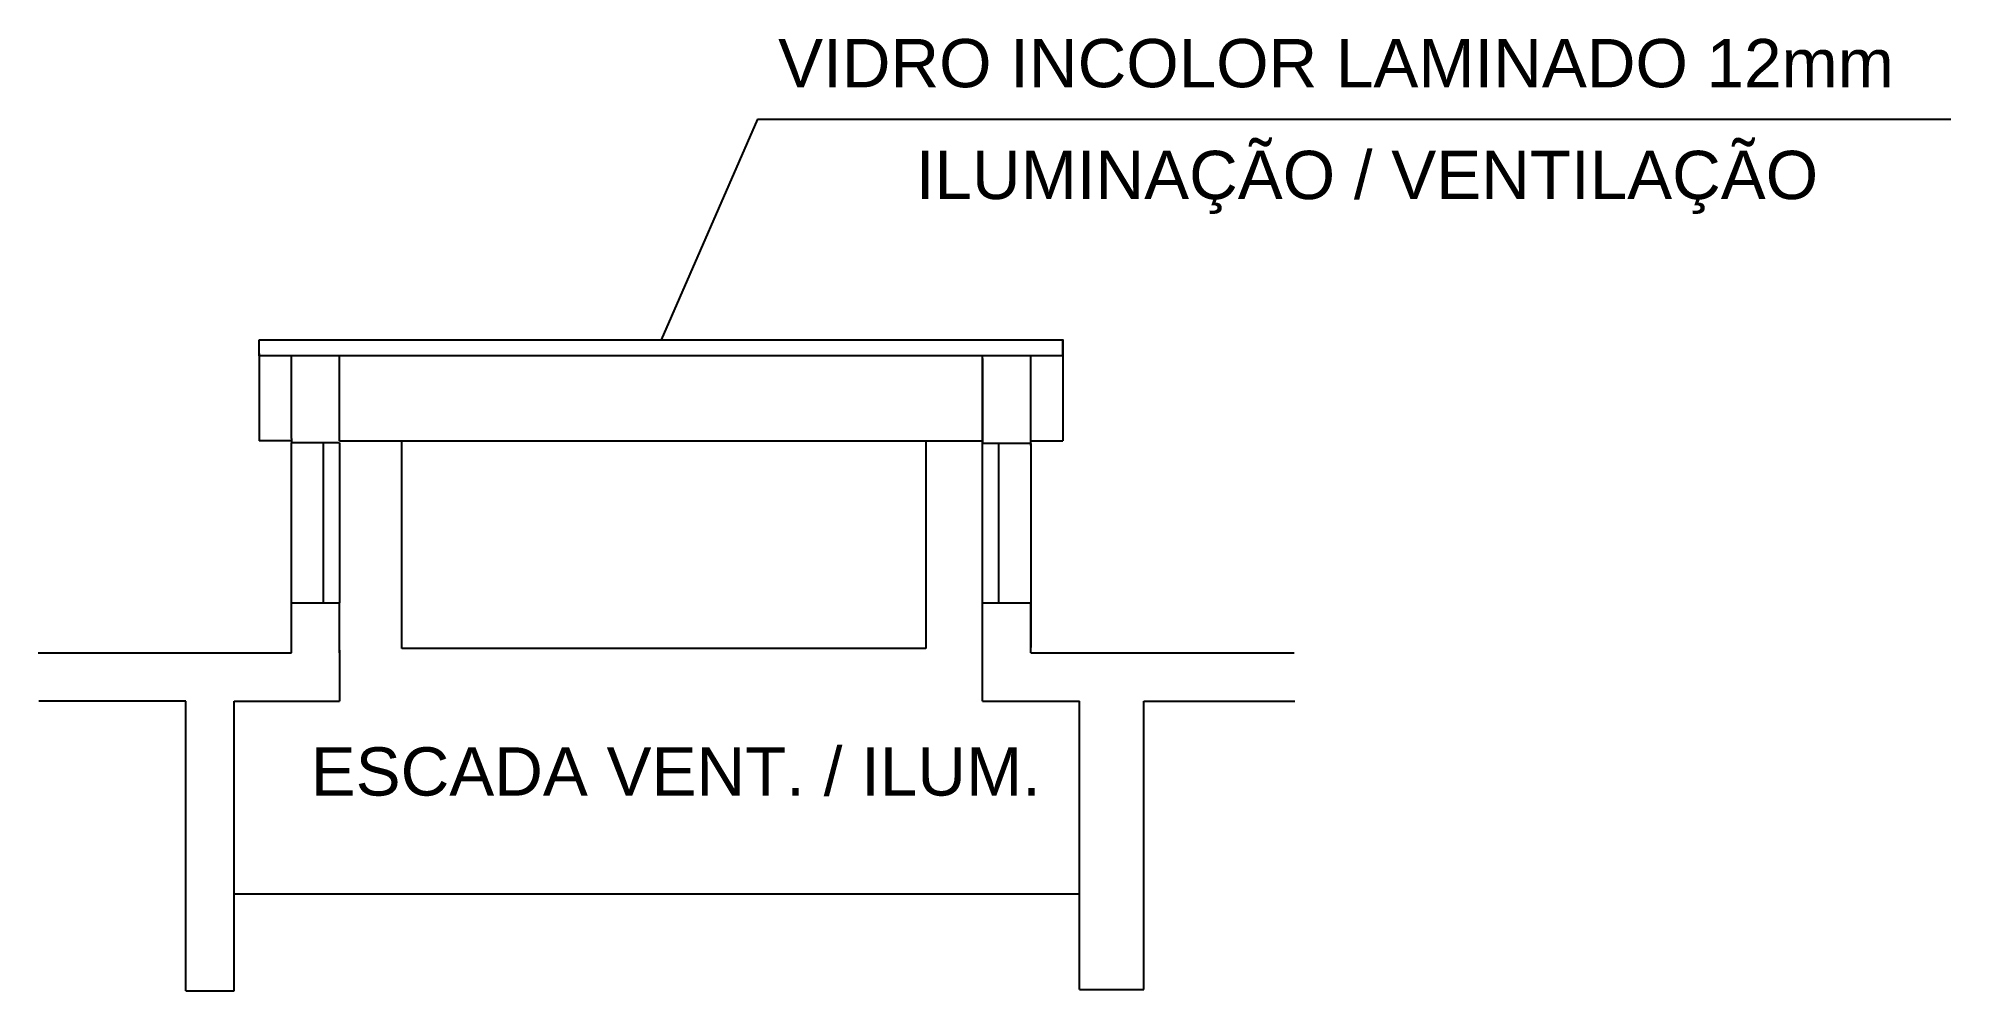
# Model space of a CAD drawing. Header units: millimetres. Extents: x 2134.12 to 2140.07, y 1136.83 to 1139.79.
import ezdxf

# ---------------------------------------------------------------- set-up
doc = ezdxf.new("R2010")
doc.units = ezdxf.units.MM
doc.linetypes.add('HIDDEN2', pattern=[4.7625, 3.175, -1.5875])
for name, color, linetype in [('ALV', 5, 'Continuous'), ('JANELAS', 2, 'Continuous'), ('telhas', 1, 'Continuous'), ('texto', 7, 'Continuous'), ('textos', 7, 'Continuous')]:
    doc.layers.add(name, color=color, linetype=linetype)
doc.styles.get("Standard").update_dxf_attribs({"font": 'arial.ttf'})

msp = doc.modelspace()

# ---------------------------------------------------------------- linework, layer by layer
for q in [(2136.0573, 1138.8507), (2140.0676, 1139.5357)]:
    msp.add_line((2136.3569, 1139.5357), q)
at = {"color": 1, "linetype": 'HIDDEN2', "ltscale": 5}
msp.add_line((2137.3068, 1138.8005), (2137.3068, 1138.85), dxfattribs=at)
at = {"color": 5}
for p, q in [((2134.9079, 1138.5438), (2134.9079, 1138.8005)), ((2135.0573, 1138.5369), (2135.0573, 1138.8005)), ((2137.0573, 1138.5278), (2137.0573, 1138.8005)), ((2137.0573, 1138.7928), (2137.0573, 1138.5278)), ((2137.2068, 1138.5222), (2137.2068, 1138.8005)), ((2134.9079, 1138.5438), (2134.9079, 1138.5301)), ((2135.0573, 1138.5301), (2134.9079, 1138.5301)), ((2137.2068, 1138.5278), (2137.0573, 1138.5278)), ((2134.9079, 1137.878), (2134.9079, 1138.0332)), ((2134.9079, 1138.0332), (2135.0573, 1138.0332)), ((2135.0573, 1137.8946), (2135.0573, 1138.0332)), ((2137.0573, 1137.728), (2137.0573, 1138.0332)), ((2137.0573, 1138.0332), (2137.2068, 1138.0332)), ((2137.2068, 1137.878), (2137.2068, 1138.0332)), ((2135.0573, 1137.878), (2135.0573, 1137.8946))]:
    msp.add_line(p, q, dxfattribs=at)
at = {"layer": 'ALV'}
for p, q in [((2134.1206, 1137.878), (2134.9079, 1137.878)), ((2135.0573, 1137.8863), (2135.0573, 1137.728)), ((2137.2068, 1137.878), (2138.0261, 1137.878)), ((2134.5794, 1137.728), (2134.1219, 1137.728)), ((2134.5794, 1136.828), (2134.5794, 1137.728)), ((2134.7294, 1137.728), (2135.0573, 1137.728)), ((2134.7294, 1136.828), (2134.7294, 1137.728)), ((2137.0573, 1137.728), (2137.3584, 1137.728)), ((2137.3584, 1136.8323), (2137.3584, 1137.728)), ((2137.5584, 1136.8323), (2137.5584, 1137.728)), ((2137.5584, 1137.728), (2138.0276, 1137.728)), ((2134.5794, 1136.828), (2134.7294, 1136.828)), ((2137.3584, 1136.8323), (2137.5584, 1136.8323)), ((2137.3584, 1136.8323), (2137.5584, 1136.8323))]:
    msp.add_line(p, q, dxfattribs=at)
msp.add_lwpolyline([(2137.2068, 1138.5249), (2137.2068, 1137.8946)], dxfattribs=at)
at = {"layer": 'JANELAS'}
for p, q in [((2134.8079, 1138.8078), (2134.8079, 1138.8507)), ((2134.8079, 1138.8507), (2137.3068, 1138.85)), ((2134.8079, 1138.8078), (2134.8079, 1138.5369)), ((2137.3068, 1138.8005), (2137.3068, 1138.5369)), ((2134.9079, 1138.5369), (2134.8079, 1138.5369)), ((2134.9079, 1138.0332), (2134.9079, 1138.5301)), ((2135.0076, 1138.0332), (2135.0076, 1138.5301)), ((2135.0573, 1138.5369), (2137.0573, 1138.5369)), ((2135.0573, 1138.5301), (2135.0573, 1138.0332)), ((2135.2513, 1137.891), (2135.2513, 1138.5369)), ((2136.8804, 1138.5369), (2136.8804, 1137.891)), ((2137.0573, 1138.0332), (2137.0573, 1138.5278)), ((2137.1071, 1138.0332), (2137.1071, 1138.5278)), ((2137.2068, 1138.5369), (2137.3068, 1138.5369)), ((2137.2068, 1138.5278), (2137.2068, 1138.0332)), ((2136.8804, 1137.891), (2135.2513, 1137.891))]:
    msp.add_line(p, q, dxfattribs=at)
msp.add_lwpolyline([(2134.8079, 1138.8507), (2137.3068, 1138.8507), (2137.3068, 1138.8005), (2134.8079, 1138.8005)], close=True, dxfattribs=at)
at = {"layer": 'telhas'}
msp.add_line((2137.3584, 1137.128), (2134.7294, 1137.128), dxfattribs=at)

# ---------------------------------------------------------------- texts
at = {"layer": 'texto', "color": 3}
msp.add_text('ESCADA VENT. / ILUM.', height=0.15, dxfattribs=at).set_placement((2134.9679, 1137.4343))
at = {"layer": 'textos'}
for s, p in [('VIDRO INCOLOR LAMINADO 12mm', (2136.4213, 1139.6352)), ('ILUMINAÇÃO / VENTILAÇÃO', (2136.8494, 1139.2877))]:
    msp.add_text(s, height=0.15, dxfattribs=at).set_placement(p)

doc.saveas('drawing.dxf')
